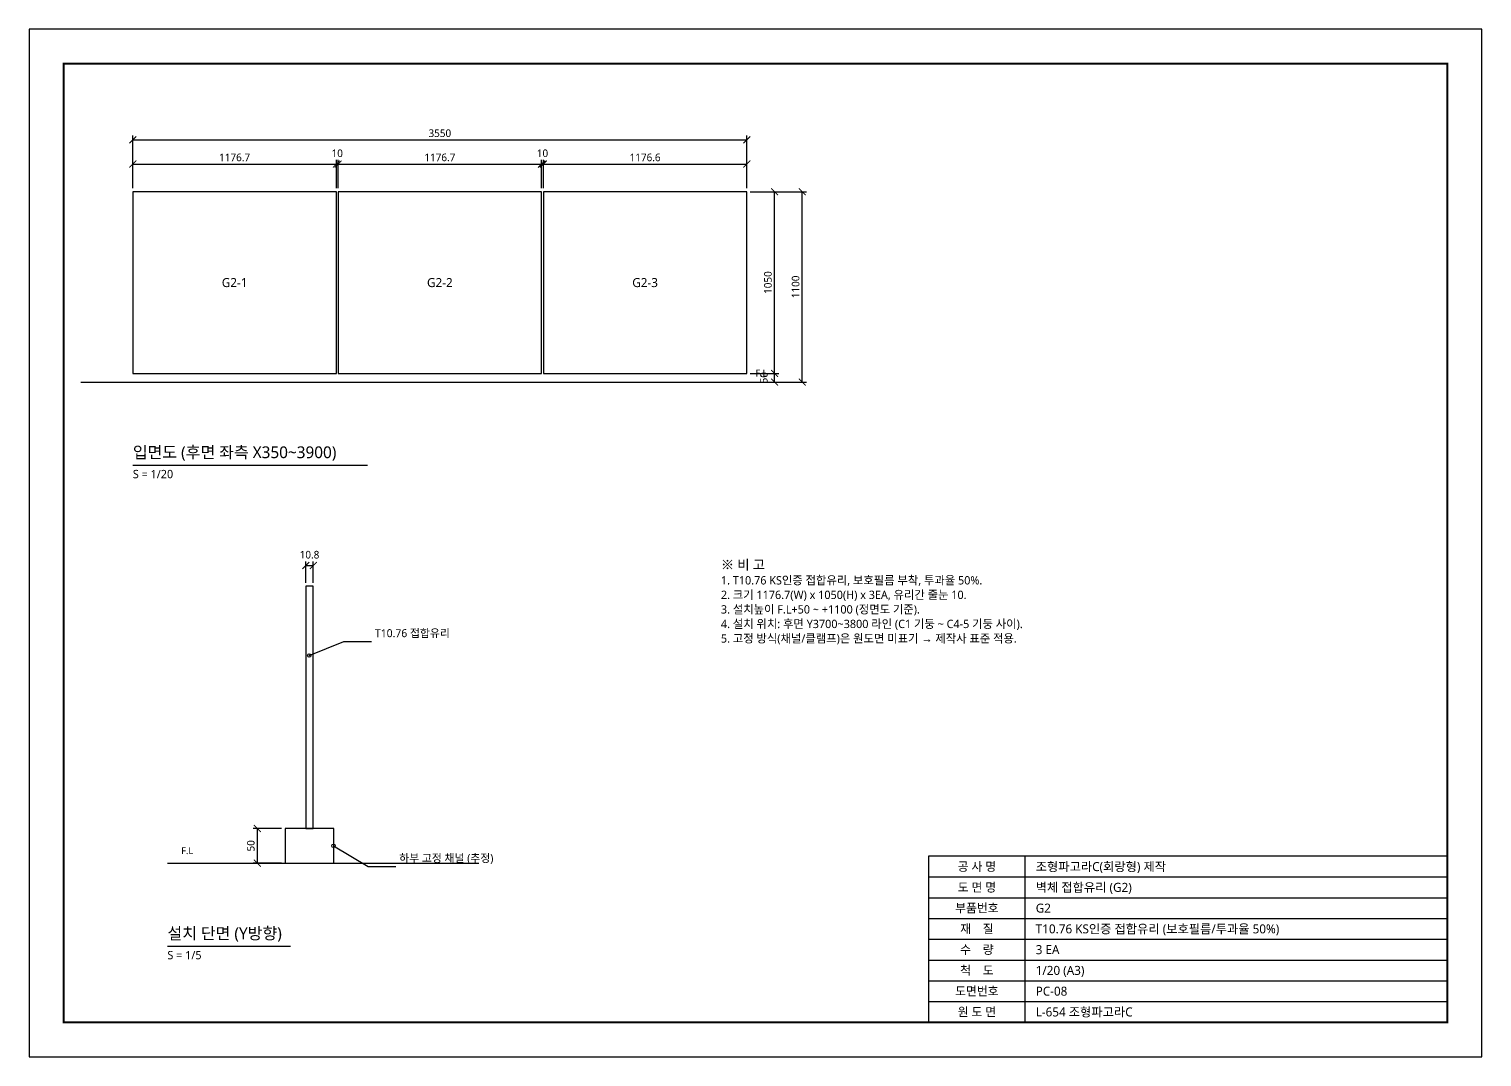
# Model space of a CAD drawing. Header units: millimetres. Extents: x 0 to 600420, y 0 to 14850.
# Drawn here: x 400000 to 408400, y 0 to 5940 of the extents above; entities that cross this region are included whole.
import ezdxf
from ezdxf.enums import TextEntityAlignment as Align

# ---------------------------------------------------------------- set-up
doc = ezdxf.new("R2010")
doc.units = ezdxf.units.MM
for name, color, linetype in [('DIM', 3, 'Continuous'), ('FRAME', 7, 'Continuous'), ('NOTE', 1, 'Continuous'), ('OUTLINE', 7, 'Continuous'), ('TEXT', 7, 'Continuous'), ('THIN', 8, 'Continuous')]:
    doc.layers.add(name, color=color, linetype=linetype)
doc.styles.add('KOR', font='NanumGothic.ttf')
doc.dimstyles.new('PART', dxfattribs={"dimtxt": 2.2, "dimasz": 2, "dimexe": 1.2, "dimexo": 1, "dimgap": 0.8, "dimtad": 1, "dimdec": 1, "dimlfac": 100, "dimdsep": 46, "dimtxsty": 'KOR', "dimblk": 'ARCHTICK', "dimcen": 2.5, "dimclrd": 3, "dimclre": 3, "dimclrt": 3, "dimazin": 3, "dimtfac": 0.5, "dimtmove": 2, "dimatfit": 3})

# ---------------------------------------------------------------- blocks, each defined once
blk = doc.blocks.new('_ARCHTICK')
at = {"color": 0, "linetype": 'BYBLOCK', "const_width": 0.15}
blk.add_lwpolyline([(-0.5, -0.5), (0.5, 0.5)], dxfattribs=at)

msp = doc.modelspace()

# ---------------------------------------------------------------- linework, layer by layer
at = {"layer": 'DIM'}
for points in [[(401620, 2320), (401820, 2400), (401980, 2400)], [(401760, 1220), (401960, 1100), (402120, 1100)]]:
    msp.add_lwpolyline(points, dxfattribs=at)
for centre in [(401620, 2320), (401760, 1220)]:
    msp.add_circle(centre, 10, dxfattribs=at)
at = {"layer": 'FRAME'}
for points in [[(400000, 0), (408400, 0), (408400, 5940), (400000, 5940)], [(405200, 200), (408200, 200), (408200, 1160), (405200, 1160)]]:
    msp.add_lwpolyline(points, close=True, dxfattribs=at)
at = {"layer": 'FRAME', "const_width": 10}
msp.add_lwpolyline([(400200, 200), (408200, 200), (408200, 5740), (400200, 5740)], close=True, dxfattribs=at)
at = {"layer": 'NOTE'}
for p, q in [((400300, 3900), (404400, 3900)), ((400800, 1120), (402600, 1120))]:
    msp.add_line(p, q, dxfattribs=at)
at = {"layer": 'OUTLINE'}
for points in [[(400600, 3950), (401776.7, 3950), (401776.7, 5000), (400600, 5000)], [(401786.7, 3950), (402963.4, 3950), (402963.4, 5000), (401786.7, 5000)], [(402973.4, 3950), (404150, 3950), (404150, 5000), (402973.4, 5000)], [(401600, 1320), (401643.04, 1320), (401643.04, 2720), (401600, 2720)]]:
    msp.add_lwpolyline(points, close=True, dxfattribs=at)
at = {"layer": 'TEXT'}
for points in [[(400600, 3420), (401956.6, 3420)], [(400800, 640), (401510.6, 640)]]:
    msp.add_lwpolyline(points, dxfattribs=at)
at = {"layer": 'THIN'}
msp.add_lwpolyline([(401480, 1120), (401763.04, 1120), (401763.04, 1320), (401480, 1320)], close=True, dxfattribs=at)
for points in [[(405760, 200), (405760, 1160)], [(405200, 1040), (408200, 1040)], [(405200, 920), (408200, 920)], [(405200, 800), (408200, 800)], [(405200, 680), (408200, 680)], [(405200, 560), (408200, 560)], [(405200, 440), (408200, 440)], [(405200, 320), (408200, 320)]]:
    msp.add_lwpolyline(points, dxfattribs=at)

# ---------------------------------------------------------------- texts
at = {"layer": 'TEXT', "style": 'KOR'}
for s, height, p in [('G2-1', 52, (401188.35, 4475)), ('G2-2', 52, (402375.05, 4475)), ('G2-3', 52, (403561.7, 4475)), ('공 사 명', 50, (405480, 1100)), ('도 면 명', 50, (405480, 980)), ('부품번호', 50, (405480, 860)), ('재    질', 50, (405480, 740)), ('수    량', 50, (405480, 620)), ('척    도', 50, (405480, 500)), ('도면번호', 50, (405480, 380)), ('원 도 면', 50, (405480, 260))]:
    msp.add_text(s, height=height, dxfattribs=at).set_placement(p, align=Align.MIDDLE_CENTER)
for s, height, p in [('F.L', 40, (404200, 3920)), ('입면도 (후면 좌측 X350~3900)', 68, (400600, 3440)), ('S = 1/20', 48, (400600, 3330)), ('※ 비 고', 56, (404000, 2800)), ('1. T10.76 KS인증 접합유리, 보호필름 부착, 투과율 50%.', 48, (404000, 2716)), ('2. 크기 1176.7(W) x 1050(H) x 3EA, 유리간 줄눈 10.', 48, (404000, 2632)), ('3. 설치높이 F.L+50 ~ +1100 (정면도 기준).', 48, (404000, 2548)), ('4. 설치 위치: 후면 Y3700~3800 라인 (C1 기둥 ~ C4-5 기둥 사이).', 48, (404000, 2464)), ('T10.76 접합유리', 46, (402000, 2412)), ('5. 고정 방식(채널/클램프)은 원도면 미표기 → 제작사 표준 적용.', 48, (404000, 2380)), ('F.L', 40, (400880, 1160)), ('하부 고정 채널 (추정)', 46, (402140, 1112)), ('설치 단면 (Y방향)', 68, (400800, 660)), ('S = 1/5', 48, (400800, 550))]:
    msp.add_text(s, height=height, dxfattribs=at).set_placement(p, align=Align.BOTTOM_LEFT)
for s, p in [('조형파고라C(회랑형) 제작', (405820, 1100)), ('벽체 접합유리 (G2)', (405820, 980)), ('G2', (405820, 860)), ('T10.76 KS인증 접합유리 (보호필름/투과율 50%)', (405820, 740)), ('3 EA', (405820, 620)), ('1/20 (A3)', (405820, 500)), ('PC-08', (405820, 380)), ('L-654 조형파고라C', (405820, 260))]:
    msp.add_text(s, height=52, dxfattribs=at).set_placement(p, align=Align.MIDDLE_LEFT)

# ---------------------------------------------------------------- dimensions: what is measured, and where the dimension line sits
at = {"layer": 'DIM'}
for base, p1, p2, override in [((400600, 5300), (400600, 5000), (404150, 5000), {"dimscale": 20, "dimlfac": 1}), ((400600, 5160), (400600, 5000), (401776.7, 5000), {"dimscale": 20, "dimlfac": 1}), ((401776.7, 5160), (401776.7, 5000), (401786.7, 5000), {"dimscale": 20, "dimlfac": 1}), ((401786.7, 5160), (401786.7, 5000), (402963.4, 5000), {"dimscale": 20, "dimlfac": 1}), ((402963.4, 5160), (402963.4, 5000), (402973.4, 5000), {"dimscale": 20, "dimlfac": 1}), ((402973.4, 5160), (402973.4, 5000), (404150, 5000), {"dimscale": 20, "dimlfac": 1}), ((401600, 2840), (401600, 2720), (401643.04, 2720), {"dimscale": 20, "dimlfac": 0.25})]:
    msp.add_linear_dim(base=base, p1=p1, p2=p2, dimstyle='PART', override=override, dxfattribs=at).render()
for base, p1, p2, override in [((404310, 3950), (404150, 3950), (404150, 5000), {"dimscale": 20, "dimlfac": 1}), ((404470, 3900), (404150, 3900), (404150, 5000), {"dimscale": 20, "dimlfac": 1}), ((404310, 3900), (404150, 3900), (404150, 3950), {"dimscale": 20, "dimlfac": 1}), ((401320, 1120), (401480, 1120), (401480, 1320), {"dimscale": 20, "dimlfac": 0.25})]:
    msp.add_linear_dim(base=base, p1=p1, p2=p2, angle=90, dimstyle='PART', override=override, dxfattribs=at).render()

doc.saveas('drawing.dxf')
